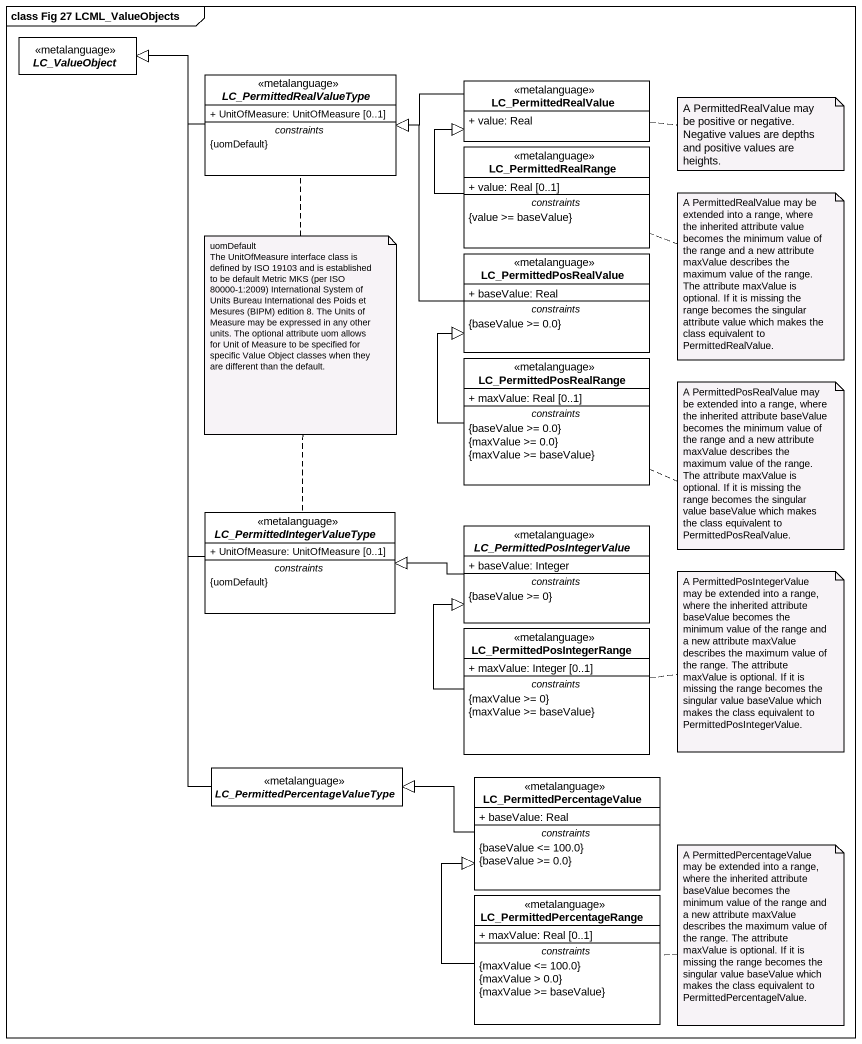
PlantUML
@startuml
mainframe class Fig 27 LCML_ValueObjects
hide circle
hide empty members
skinparam classAttributeIconSize 0
abstract class LC_ValueObject <<metalanguage>> #FFFFFF
abstract class LC_PermittedRealValueType <<metalanguage>> #FFFFFF {
  + UnitOfMeasure: UnitOfMeasure [0..1]
  -- constraints --
  {uomDefault}
}
class LC_PermittedRealValue <<metalanguage>> #FFFFFF {
  + value: Real
}
class LC_PermittedRealRange <<metalanguage>> #FFFFFF {
  + value: Real [0..1]
  -- constraints --
  {value >= baseValue}
}
class LC_PermittedPosRealValue <<metalanguage>> #FFFFFF {
  + baseValue: Real
  -- constraints --
  {baseValue >= 0.0}
}
class LC_PermittedPosRealRange <<metalanguage>> #FFFFFF {
  + maxValue: Real [0..1]
  -- constraints --
  {baseValue >= 0.0}
  {maxValue >= 0.0}
  {maxValue >= baseValue}
}
abstract class LC_PermittedIntegerValueType <<metalanguage>> #FFFFFF {
  + UnitOfMeasure: UnitOfMeasure [0..1]
  -- constraints --
  {uomDefault}
}
abstract class LC_PermittedPosIntegerValue <<metalanguage>> #FFFFFF {
  + baseValue: Integer
  -- constraints --
  {baseValue >= 0}
}
class LC_PermittedPosIntegerRange <<metalanguage>> #FFFFFF {
  + maxValue: Integer [0..1]
  -- constraints --
  {maxValue >= 0}
  {maxValue >= baseValue}
}
abstract class "LC_PermittedPercentageValueType" as LC_PermittedPercentageValueT <<metalanguage>> #FFFFFF
class LC_PermittedPercentageValue <<metalanguage>> #FFFFFF {
  + baseValue: Real
  -- constraints --
  {baseValue <= 100.0}
  {baseValue >= 0.0}
}
class LC_PermittedPercentageRange <<metalanguage>> #FFFFFF {
  + maxValue: Real [0..1]
  -- constraints --
  {maxValue <= 100.0}
  {maxValue > 0.0}
  {maxValue >= baseValue}
}
LC_PermittedRealValueType -left-|> LC_ValueObject
LC_PermittedRealValue -left-|> LC_PermittedRealValueType
LC_PermittedRealRange -up-|> LC_PermittedRealValue
LC_PermittedPosRealValue -up-|> LC_PermittedRealValueType
LC_PermittedPosRealRange -up-|> LC_PermittedPosRealValue
LC_PermittedIntegerValueType -up-|> LC_ValueObject
LC_PermittedPosIntegerValue -left-|> LC_PermittedIntegerValueType
LC_PermittedPosIntegerRange -up-|> LC_PermittedPosIntegerValue
LC_PermittedPercentageValueT -up-|> LC_ValueObject
LC_PermittedPercentageValue -left-|> LC_PermittedPercentageValueT
LC_PermittedPercentageRange -up-|> LC_PermittedPercentageValue
note right of LC_PermittedRealValue : A PermittedRealValue may be positive or negative. Negative values are depths and positive values are heights.
note right of LC_PermittedRealRange : A PermittedRealValue may be extended into a range, where the inherited attribute value becomes the minimum value of the range and a new attribute maxValue describes the maximum value of the range. The attribute maxValue is optional. If it is missing the range becomes the singular attribute value which makes the class equivalent to PermittedRealValue.
note as N3
  uomDefault
  The UnitOfMeasure interface class is
  defined by ISO 19103 and is established
  to be default Metric MKS (per ISO
  80000-1:2009) International System of
  Units Bureau International des Poids et
  Mesures (BIPM) edition 8. The Units of
  Measure may be expressed in any other
  units. The optional attribute uom allows
  for Unit of Measure to be specified for
  specific Value Object classes when they
  are different than the default.
end note
N3 .. LC_PermittedIntegerValueType
N3 .. LC_PermittedRealValueType
note right of LC_PermittedPosRealRange : A PermittedPosRealValue may be extended into a range, where the inherited attribute baseValue becomes the minimum value of the range and a new attribute maxValue describes the maximum value of the range. The attribute maxValue is optional. If it is missing the range becomes the singular value baseValue which makes the class equivalent to PermittedPosRealValue.
note right of LC_PermittedPosIntegerRange : A PermittedPosIntegerValue may be extended into a range, where the inherited attribute baseValue becomes the minimum value of the range and a new attribute maxValue describes the maximum value of the range. The attribute maxValue is optional. If it is missing the range becomes the singular value baseValue which makes the class equivalent to PermittedPosIntegerValue.
note right of LC_PermittedPercentageRange : A PermittedPercentageValue may be extended into a range, where the inherited attribute baseValue becomes the minimum value of the range and a new attribute maxValue describes the maximum value of the range. The attribute maxValue is optional. If it is missing the range becomes the singular value baseValue which makes the class equivalent to PermittedPercentagelValue.
@enduml
